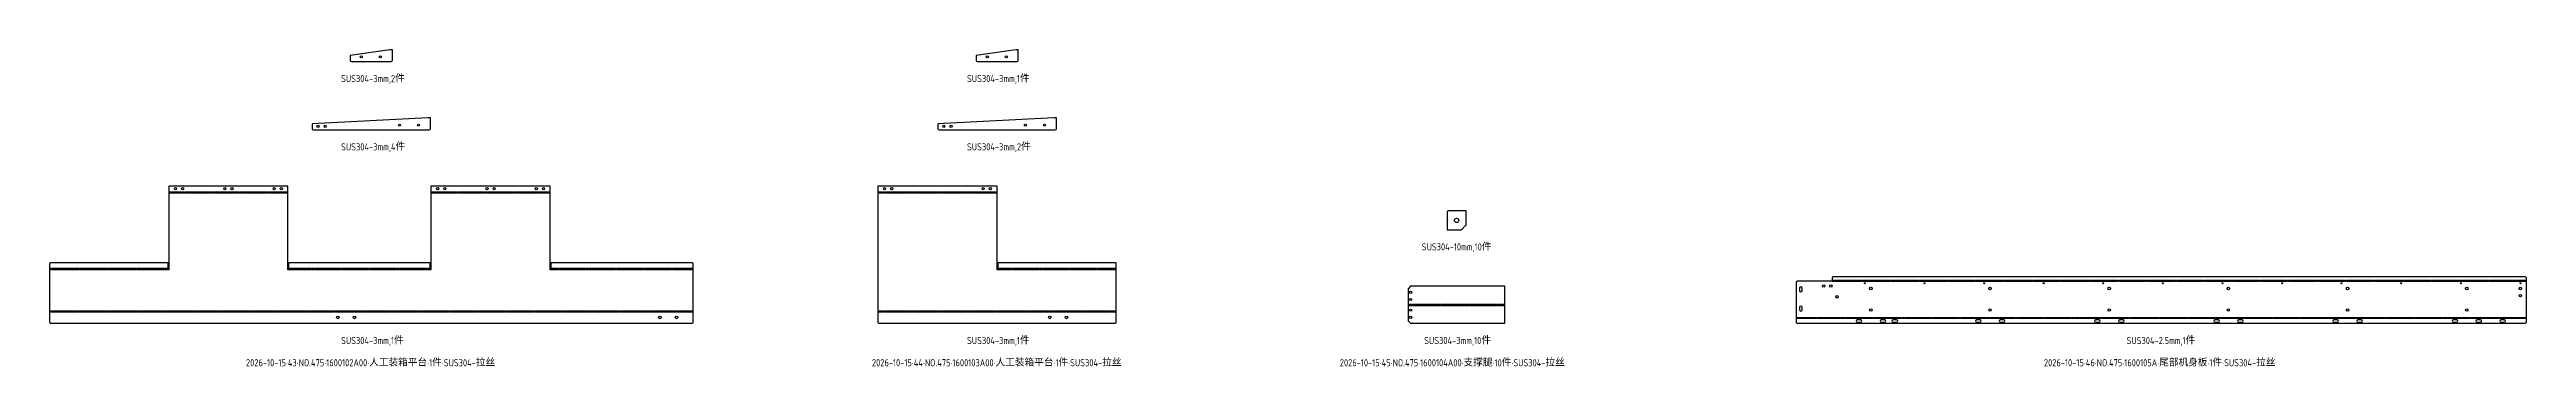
# Model space of a CAD drawing. Header units: inches. Extents: x -1146 to 93018, y 26380 to 28378.
# Drawn here: x 46815 to 57206, y 26431 to 27757 of the extents above; entities that cross this region are included whole.
import ezdxf

# ---------------------------------------------------------------- set-up
doc = ezdxf.new("R2010")
doc.units = ezdxf.units.IN
doc.header["$LTSCALE"] = 0.194989
doc.linetypes.add('CENTER', pattern=[50.8, 31.75, -6.35, 6.35, -6.35])
doc.layers.add('可见 (ISO)', color=7, linetype='Continuous', lineweight=25)
doc.layers.add('折弯线', color=1, linetype='CENTER')
doc.styles.add('Z-English', font='gbenor.shx', dxfattribs={"height": 10, "bigfont": 'hztxt.shx'})

msp = doc.modelspace()

# ---------------------------------------------------------------- linework, layer by layer
at = {"layer": '可见 (ISO)'}
for p, q in [((48243, 27757), (48076, 27732)), ((48253, 27757), (48244, 27757)), ((48253, 27712), (48253, 27757)), ((50869, 27757), (50702, 27732)), ((50879, 27757), (50869, 27757)), ((50879, 27712), (50879, 27757)), ((48076, 27732), (48076, 27712)), ((48081, 27707), (48248, 27707)), ((50702, 27732), (50702, 27712)), ((50707, 27707), (50874, 27707)), ((48403, 27471), (47916, 27446)), ((47916, 27446), (47916, 27426)), ((48413, 27471), (48403, 27471)), ((48413, 27426), (48413, 27471)), ((51029, 27471), (50542, 27446)), ((50542, 27446), (50542, 27426)), ((51039, 27471), (51029, 27471)), ((51039, 27426), (51039, 27471)), ((47921, 27421), (48408, 27421)), ((50547, 27421), (51034, 27421)), ((52678, 27077), (52678, 27002)), ((52758, 27082), (52683, 27082)), ((52756, 27021), (52739, 27003)), ((52758, 27024), (52758, 27082)), ((52678, 27002), (52735, 27002))]:
    msp.add_line(p, q, dxfattribs=at)
for points in [[(46815, 26616, 0.414214), (46820, 26611), (49510, 26611, 0.414214), (49515, 26616), (49515, 26860, 0.414214), (49510, 26865), (48918, 26865), (48918, 26835), (48915, 26835), (48915, 27185), (48415, 27185), (48415, 26835), (48412, 26835), (48412, 26865), (47818, 26865), (47818, 26835), (47815, 26835), (47815, 27185), (47315, 27185), (47315, 26835), (47312, 26835), (47312, 26865), (46820, 26865, 0.414214), (46815, 26860)], [(50290, 26616, 0.414214), (50295, 26611), (51285, 26611, 0.414214), (51290, 26616), (51290, 26865), (50793, 26865), (50793, 26835), (50790, 26835), (50790, 27185), (50290, 27185)], [(54142, 26616, 0.414214), (54147, 26611), (57201, 26611, 0.414214), (57206, 26616), (57206, 26801, 0.414214), (57201, 26806), (54299, 26806, 0.414214), (54294, 26801), (54294, 26787), (54147, 26787, 0.414214), (54142, 26782)], [(54168, 26748), (54168, 26758, 1), (54157, 26758), (54157, 26748, 1)], [(54168, 26668), (54168, 26678, 1), (54157, 26678), (54157, 26668, 1)], [(54399, 26616), (54414, 26616, 1), (54414, 26625), (54399, 26625, 1)], [(54499, 26616), (54514, 26616, 1), (54514, 26625), (54499, 26625, 1)], [(54549, 26616), (54564, 26616, 1), (54564, 26625), (54549, 26625, 1)], [(54899, 26616), (54914, 26616, 1), (54914, 26625), (54899, 26625, 1)], [(54999, 26616), (55014, 26616, 1), (55014, 26625), (54999, 26625, 1)], [(55399, 26616), (55414, 26616, 1), (55414, 26625), (55399, 26625, 1)], [(55499, 26616), (55514, 26616, 1), (55514, 26625), (55499, 26625, 1)], [(55899, 26616), (55914, 26616, 1), (55914, 26625), (55899, 26625, 1)], [(55999, 26616), (56014, 26616, 1), (56014, 26625), (55999, 26625, 1)], [(56399, 26616), (56414, 26616, 1), (56414, 26625), (56399, 26625, 1)], [(56499, 26616), (56514, 26616, 1), (56514, 26625), (56499, 26625, 1)], [(56899, 26616), (56914, 26616, 1), (56914, 26625), (56899, 26625, 1)], [(56999, 26616), (57014, 26616, 1), (57014, 26625), (56999, 26625, 1)], [(57099, 26616), (57114, 26616, 1), (57114, 26625), (57099, 26625, 1)]]:
    msp.add_lwpolyline(points, format="xyb", close=True, dxfattribs=at)
msp.add_lwpolyline([(52515, 26621), (52525, 26611), (52921, 26611), (52921, 26766), (52525, 26766), (52515, 26756)], close=True, dxfattribs=at)
for centre, radius in [((48123, 27727), 4.5), ((48203, 27727), 4.5), ((50749, 27727), 4.5), ((50829, 27727), 4.5), ((47941, 27436), 4.5), ((47971, 27436), 4.5), ((48283, 27441), 4.5), ((48363, 27441), 4.5), ((50567, 27436), 4.5), ((50597, 27436), 4.5), ((50909, 27441), 4.5), ((50989, 27441), 4.5), ((47343, 27175), 4.5), ((47373, 27175), 4.5), ((47550, 27175), 4.5), ((47580, 27175), 4.5), ((47757, 27175), 4.5), ((47787, 27175), 4.5), ((48443, 27175), 4.5), ((48473, 27175), 4.5), ((48650, 27175), 4.5), ((48680, 27175), 4.5), ((48857, 27175), 4.5), ((48887, 27175), 4.5), ((50318, 27175), 4.5), ((50348, 27175), 4.5), ((50732, 27175), 4.5), ((50762, 27175), 4.5), ((52718, 27042), 9), ((52525, 26741), 4.5), ((52525, 26711), 4.5), ((54258, 26767), 5.25), ((54288, 26767), 5.25), ((54314, 26722), 5.25), ((54431, 26779), 2.07), ((54456, 26757), 5.25), ((54681, 26779), 2.07), ((54931, 26779), 2.07), ((54956, 26757), 5.25), ((55181, 26779), 2.07), ((55431, 26779), 2.07), ((55456, 26757), 5.25), ((55681, 26779), 2.07), ((55931, 26779), 2.07), ((55956, 26757), 5.25), ((56181, 26779), 2.07), ((56431, 26779), 2.07), ((56456, 26757), 5.25), ((56681, 26779), 2.07), ((56931, 26779), 2.07), ((56956, 26757), 5.25), ((57181, 26757), 5.25), ((57181, 26727), 5.25), ((57181, 26779), 2.07), ((48024, 26636), 5.5), ((48094, 26636), 5.5), ((49375, 26636), 5.5), ((49445, 26636), 5.5), ((51011, 26636), 5.5), ((51081, 26636), 5.5), ((52525, 26666), 4.5), ((52525, 26636), 4.5), ((54456, 26667), 5.25), ((54956, 26667), 5.25), ((55456, 26667), 5.25), ((55956, 26667), 5.25), ((56456, 26667), 5.25), ((56956, 26667), 5.25)]:
    msp.add_circle(centre, radius, dxfattribs=at)
for centre, start, end in [((48244, 27752), 90, 98.514), ((50869, 27752), 90, 98.514), ((48081, 27712), 180, -90), ((48248, 27712), -90, 0), ((50707, 27712), 180, -90), ((50874, 27712), -90, 0), ((48403, 27466), 90, 92.9387), ((51029, 27466), 90, 92.9387), ((47921, 27426), 180, -90), ((48408, 27426), -90, 0), ((50547, 27426), 180, -90), ((51034, 27426), -90, 0), ((52683, 27077), 90, 180), ((52753, 27024), -45, 0), ((52735, 27007), -90, -45)]:
    msp.add_arc(centre, 5, start, end, dxfattribs=at)
at = {"layer": '折弯线', "color": 5, "linetype": 'CENTER'}
for points in [[(47315, 27162), (47815, 27162)], [(47315, 27157), (47815, 27157)], [(48415, 27162), (48915, 27162)], [(48415, 27157), (48915, 27157)], [(50290, 27162), (50790, 27162)], [(50290, 27157), (50790, 27157)], [(46815, 26842), (47312, 26842)], [(46815, 26837), (47312, 26837)], [(47818, 26842), (48412, 26842)], [(47818, 26837), (48412, 26837)], [(48918, 26842), (49515, 26842)], [(48918, 26837), (49515, 26837)], [(50793, 26842), (51290, 26842)], [(50793, 26837), (51290, 26837)], [(54294, 26792), (57206, 26792)], [(54294, 26788), (57206, 26788)], [(46815, 26664), (49515, 26664)], [(46815, 26659), (49515, 26659)], [(50290, 26664), (51290, 26664)], [(50290, 26659), (51290, 26659)], [(52515, 26691), (52921, 26691)], [(52515, 26686), (52921, 26686)], [(54142, 26636), (57206, 26636)], [(54142, 26632), (57206, 26632)]]:
    msp.add_lwpolyline(points, dxfattribs=at)
at = {"layer": '折弯线', "color": 1, "linetype": 'CENTER', "ltscale": 0.5}
for points in [[(47315, 27159), (47815, 27159)], [(48415, 27159), (48915, 27159)], [(50290, 27159), (50790, 27159)], [(46815, 26839), (47312, 26839)], [(47818, 26839), (48412, 26839)], [(48918, 26839), (49515, 26839)], [(50793, 26839), (51290, 26839)], [(54294, 26790), (57206, 26790)], [(46815, 26661), (49515, 26661)], [(50290, 26661), (51290, 26661)], [(52515, 26688), (52921, 26688)], [(54142, 26634), (57206, 26634)]]:
    msp.add_lwpolyline(points, dxfattribs=at)

# ---------------------------------------------------------------- texts
at = {"color": 3, "style": 'Z-English'}
for s, p in [('SUS304-3mm,2件', (48038, 27621)), ('SUS304-3mm,1件', (50664, 27621)), ('SUS304-3mm,4件', (48038, 27335)), ('SUS304-3mm,2件', (50664, 27335)), ('SUS304-10mm,10件', (52572, 26916)), ('SUS304-3mm,1件', (48038, 26524)), ('SUS304-3mm,1件', (50664, 26524)), ('SUS304-3mm,10件', (52582, 26524)), ('SUS304-2.5mm,1件', (55529, 26524))]:
    msp.add_text(s, height=30, dxfattribs=at).set_placement(p)
at = {"color": 2, "style": 'Z-English'}
for s, p in [('2026-10-15·43·NO.475·1600102A00·人工装箱平台·1件·SUS304-拉丝', (47639, 26431)), ('2026-10-15·44·NO.475·1600103A00·人工装箱平台·1件·SUS304-拉丝', (50265, 26431)), ('2026-10-15·45·NO.475·1600104A00·支撑腿·10件·SUS304-拉丝', (52228, 26431)), ('2026-10-15·46·NO.475·1600105A·尾部机身板·1件·SUS304-拉丝', (55182, 26431))]:
    msp.add_text(s, height=30, dxfattribs=at).set_placement(p)

doc.saveas('drawing.dxf')
